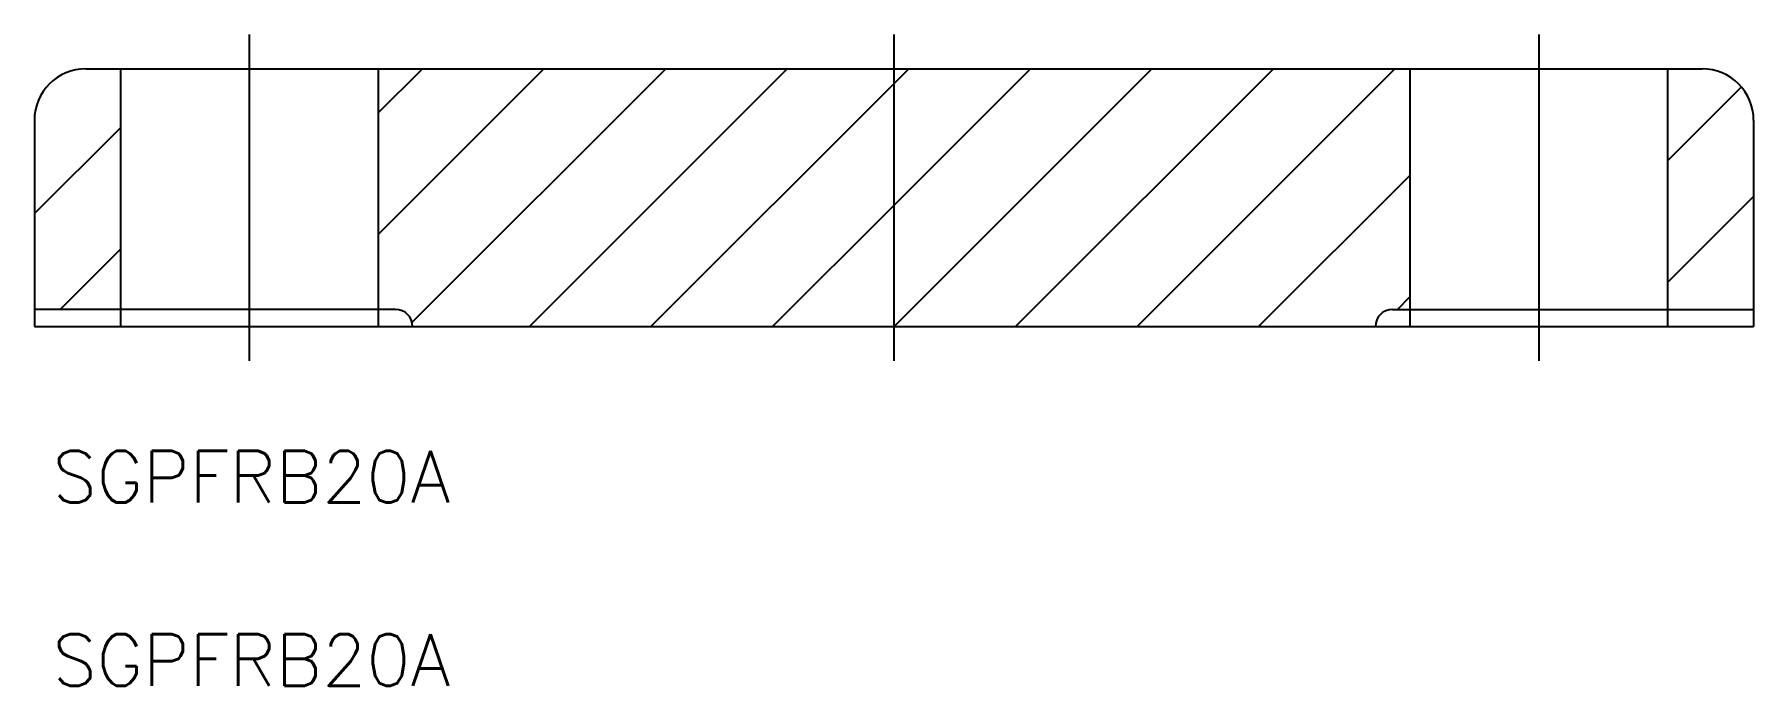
# Model space of a CAD drawing. Extents: x -50 to 50, y -21 to 17.
import ezdxf

# ---------------------------------------------------------------- set-up
doc = ezdxf.new("R2010")
doc.units = 0
doc.linetypes.add('CENTER', pattern=[50.8, 31.75, -6.35, 6.35, -6.35])
doc.layers.get('0').update_dxf_attribs({"linetype": 'CONTINUOUS'})
doc.layers.add('CENTER', color=1, linetype='CENTER')
doc.styles.get("Standard").update_dxf_attribs({"font": 'txt.shx', "height": 3, "bigfont": 'bigfont.shx'})

msp = doc.modelspace()

# ---------------------------------------------------------------- linework, layer by layer
at = {"color": 7, "linetype": 'CONTINUOUS'}
for p, q in [((-47, 15), (47, 15)), ((-45, 15), (-45, 0)), ((-30, 15), (-30, 0)), ((30, 15), (30, 0)), ((45, 15), (45, 0)), ((-50, 12), (-50, 0)), ((50, 12), (50, 0)), ((-29, 1), (-50, 1)), ((29, 1), (50, 1)), ((-50, 0), (50, 0))]:
    msp.add_line(p, q, dxfattribs=at)
at = {"color": 3, "linetype": 'CONTINUOUS'}
for p, q in [((-30, 12.43), (-27.43, 15)), ((-30, 5.36), (-20.36, 15)), ((-28.03, 0.25), (-13.28, 15)), ((-21.21, 0), (-6.21, 15)), ((-14.14, 0), (0, 14.14)), ((0, 14.14), (0.86, 15)), ((0, 7.07), (7.93, 15)), ((0, 0), (15, 15)), ((7.07, 0), (22.07, 15)), ((14.14, 0), (29.14, 15)), ((45, 9.64), (49.29, 13.94)), ((-50, 6.57), (-45, 11.57)), ((21.21, 0), (30, 8.79)), ((-7.07, 0), (0, 7.07)), ((45, 2.57), (50, 7.57)), ((-48.5, 1), (-45, 4.5)), ((29.28, 1), (30, 1.72))]:
    msp.add_line(p, q, dxfattribs=at)
at = {"color": 7, "linetype": 'CONTINUOUS'}
for centre, radius, start, end in [((-47, 12), 3, 90, 180), ((47, 12), 3, 0, 90), ((-29, 0), 1, 360, 90), ((29, 0), 1, 90, 180)]:
    msp.add_arc(centre, radius, start, end, dxfattribs=at)
at = {"layer": 'CENTER', "color": 1, "linetype": 'CENTER'}
for p, q in [((-37.5, 17), (-37.5, -2)), ((0, -2), (0, 17)), ((37.5, 17), (37.5, -2))]:
    msp.add_line(p, q, dxfattribs=at)

# ---------------------------------------------------------------- texts
at = {"color": 7, "linetype": 'CONTINUOUS'}
for p in [(-48.95, -10.24), (-48.95, -20.9)]:
    msp.add_text('SGPFRB20A', height=3, dxfattribs=at).set_placement(p)

doc.saveas('drawing.dxf')
